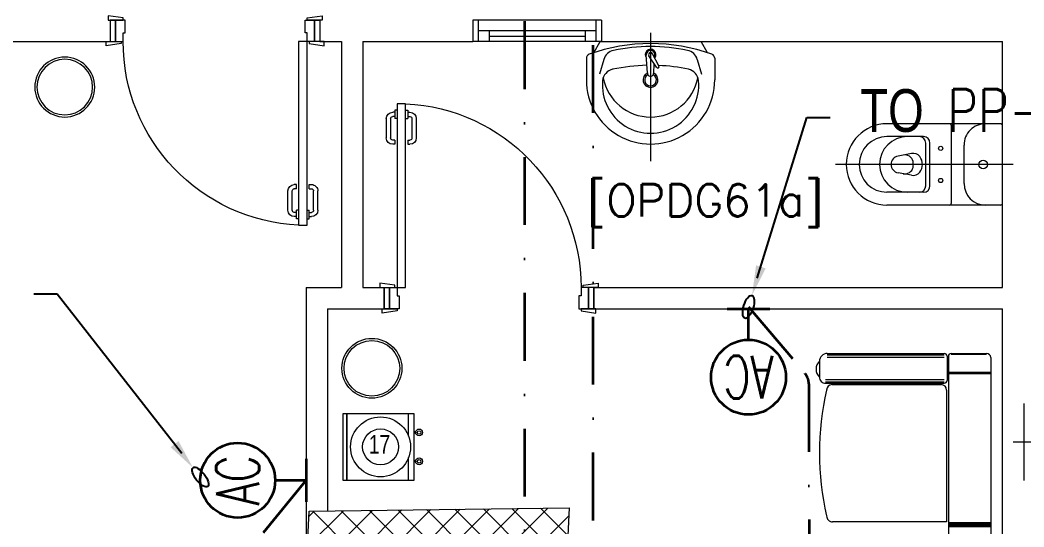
# Model space of a CAD drawing. Header units: inches. Extents: x -12418 to 57169, y -29325 to 19878.
# Drawn here: x 10926 to 15618, y 1512 to 3883 of the extents above; entities that cross this region are included whole.
import ezdxf
from ezdxf import colors
from ezdxf.entities.mleader import LeaderData, LeaderLine
from ezdxf.enums import TextEntityAlignment as Align
from ezdxf.math import Vec2, Vec3

# ---------------------------------------------------------------- set-up
doc = ezdxf.new("R2010")
doc.units = ezdxf.units.IN
doc.header["$LTSCALE"] = 25
doc.header["$MEASUREMENT"] = 0
doc.linetypes.add('DASHDOT', pattern=[25.4, 12.7, -6.35, 0, -6.35])
doc.layers.get('0').update_dxf_attribs({"color": 8})
for name, color, linetype, lineweight in [('00-Ground Floor$0$72_EGR_BASE_TEXT', 252, 'Continuous', 5), ('00-Ground Floor$0$72_EGR_EQP_TAG', 142, 'Continuous', 5), ('00-Ground Floor$0$Aluminum', 251, 'Continuous', 5), ('00-Ground Floor$0$C-HYDR-CTCH', 251, 'Continuous', 5), ('00-Ground Floor$0$Hatch', 254, 'Continuous', 5), ('00-Ground Floor$0$LOADING', 253, 'Continuous', 5), ('00-Ground Floor$0$SANIT', 250, 'Continuous', 5), ('00-Ground Floor$0$Walls', 251, 'Continuous', 5), ('00-Ground Floor$0$Wooden Joinery', 251, 'Continuous', 5), ('E-LITE-CIRC @ 100', 6, 'Continuous', 25), ('E-LITE-CLNG-CNDT', 6, 'DASHDOT', 35), ('E-POWR-CIRC-NUMB', 6, 'Continuous', 25), ('E-POWR-CLNG-CNDT', 6, 'DASHDOT', 35), ('E-POWR-WALL @ 100', 4, 'Continuous', 35)]:
    doc.layers.add(name, color=color, linetype=linetype, lineweight=lineweight)
doc.layers.add('E-POWR-IDEN', color=101, linetype='Continuous')
doc.styles.add('00-Ground Floor$0$SIMPLEX', font='SIMPLEX.shx', dxfattribs={"height": 150})
doc.styles.add('00-Ground Floor$0$X3G_ENTITY_257CFD', font='swisscl.ttf', dxfattribs={"height": 200})
doc.styles.add('DC_Simplex', font='SIMPLEX.shx', dxfattribs={"width": 0.7})

# ---------------------------------------------------------------- blocks, each defined once
blk = doc.blocks.new('00-Ground Floor$0$A$C72370EFE')
at = {"layer": '00-Ground Floor$0$Wooden Joinery'}
for p, q in [((-0.01, -0.04), (-0.02, -0.04)), ((-0.01, -0.03), (-0.01, -0.07)), ((0, -0.03), (-0.01, -0.03)), ((0.04, -0.03), (0.05, -0.03)), ((0.05, -0.03), (0.05, -0.07)), ((0.05, -0.04), (0.06, -0.04)), ((-0.05, -0.07), (-0.05, -0.16)), ((-0.03, -0.07), (-0.03, -0.16)), ((-0.01, -0.06), (-0.02, -0.06)), ((0, -0.07), (-0.01, -0.07)), ((0.04, -0.07), (0.05, -0.07)), ((0.05, -0.06), (0.06, -0.06)), ((0.07, -0.07), (0.07, -0.16)), ((0.09, -0.07), (0.09, -0.16)), ((-0.01, -0.17), (-0.02, -0.17)), ((-0.01, -0.17), (-0.01, -0.19)), ((0.05, -0.17), (0.06, -0.17)), ((0.05, -0.17), (0.05, -0.19)), ((-0.01, -0.19), (-0.02, -0.19)), ((0.05, -0.19), (0.06, -0.19))]:
    blk.add_line(p, q, dxfattribs=at)
for centre, radius, start, end in [((-0.02, -0.07), 0.03, 90, 180), ((0.06, -0.07), 0.03, 0, 90), ((-0.02, -0.07), 0.01, 90, 180), ((0.06, -0.07), 0.01, 0, 90), ((-0.02, -0.16), 0.03, 180, 270), ((-0.02, -0.16), 0.01, 180, 270), ((0.06, -0.16), 0.01, 270, 0), ((0.06, -0.16), 0.03, 270, 0)]:
    blk.add_arc(centre, radius, start, end, dxfattribs=at)
blk = doc.blocks.new('00-Ground Floor$0$A$C5DAD61B4')
at = {"layer": '00-Ground Floor$0$Wooden Joinery'}
for points in [[(80, 959.1), (80, 969.1), (10, 979.1), (10, 959.1)], [(940, 959.1), (940, 969.1), (1010, 979.1), (1010, 959.1)], [(70, 859.1), (70, 849.1), (0, 839.1), (0, 859.1)], [(120, 859.1), (120, 0), (80, 0), (80, 859.1)], [(950, 859.1), (950, 849.1), (1020, 839.1), (1020, 859.1)]]:
    blk.add_lwpolyline(points, close=True, dxfattribs=at)
for points in [[(45, 859.1), (45, 959.1), (20, 959.1), (20, 859.1), (45, 859.1)], [(45, 859.1), (80, 859.1), (80, 899.1), (90, 899.1), (90, 959.1), (45, 959.1), (45, 859.1)], [(975, 859.1), (940, 859.1), (940, 899.1), (930, 899.1), (930, 959.1), (975, 959.1), (975, 859.1)], [(975, 859.1), (975, 959.1), (1000, 959.1), (1000, 859.1), (975, 859.1)]]:
    blk.add_lwpolyline(points, dxfattribs=at)
blk.add_arc((80, 859.1), 860, 272.666, 0, dxfattribs=at)
at = {"layer": '00-Ground Floor$0$Wooden Joinery', "xscale": 999.9999999998854, "yscale": 999.9999999998854, "zscale": 999.9999999998854, "rotation": 180}
blk.add_blockref('00-Ground Floor$0$A$C72370EFE', (120, 0), dxfattribs=at)
blk = doc.blocks.new('00-Ground Floor$0$WC manta')
at = {"layer": '00-Ground Floor$0$SANIT'}
for p, q in [((-0.12, 0.19), (0.41, 0.19)), ((-0.13, 0.18), (-0.13, -0.18)), ((0.109, 0.18), (0.109, -0.18)), ((0.209, 0.1), (0.209, -0.1)), ((0.229, 0.1), (0.229, -0.1)), ((0.239, 0.13), (0.41, 0.13)), ((0.05, 0.09), (0.05, -0.09)), ((0.2955, 0.051), (0.3581, 0.0393)), ((-0.18, 0), (0.65, 0)), ((0.2955, -0.051), (0.3581, -0.0393)), ((0.239, -0.13), (0.41, -0.13)), ((-0.12, -0.19), (0.41, -0.19))]:
    blk.add_line(p, q, dxfattribs=at)
for centre, radius in [((0.159, 0.0752), 0.01), ((-0.04, 0), 0.02), ((0.159, -0.0753), 0.01)]:
    blk.add_circle(centre, radius, dxfattribs=at)
for centre, radius, start, end in [((-0.12, 0.18), 0.01, 90, 180), ((-0.05, 0.09), 0.1, 0, 90), ((0.119, 0.18), 0.01, 90, 180), ((0.41, 0), 0.19, 270, 90), ((0.239, 0.1), 0.03, 90, 180), ((0.259, 0.1), 0.03, 90, 180), ((0.3147, 0), 0.13, 270, 90), ((0.41, 0), 0.13, 270, 90), ((0.2882, 0.0117), 0.04, 79.4289, 141.525), ((0.3029, 0), 0.0588, 141.525, 218.475), ((0.3454, 0), 0.0588, 166.4176, 193.5824), ((0.3271, 0.0044), 0.04, 79.4289, 166.4176), ((0.3507, 0), 0.04, 280.5711, 79.4289), ((0.2882, -0.0117), 0.04, 218.475, 280.5711), ((0.3271, -0.0044), 0.04, 193.5824, 280.5711), ((-0.05, -0.09), 0.1, 270, 0), ((0.239, -0.1), 0.03, 180, 270), ((0.259, -0.1), 0.03, 180, 270), ((-0.12, -0.18), 0.01, 180, 270), ((0.119, -0.18), 0.01, 180, 270)]:
    blk.add_arc(centre, radius, start, end, dxfattribs=at)
blk = doc.blocks.new('00-Ground Floor$0$lav-manta 60')
at = {"layer": '00-Ground Floor$0$SANIT'}
for p, q in [((-0.2658, -0.0529), (-0.2358, 0)), ((-0.2358, 0), (0.2358, 0)), ((0, 0.04), (0, -0.56)), ((0.2658, -0.0529), (0.2358, 0)), ((-0.3, -0.0789), (-0.3, -0.18)), ((-0.2185, -0.0841), (-0.2383, -0.1537)), ((-0.015, -0.1473), (-0.0199, -0.064)), ((0.0274, -0.121), (-0.0078, -0.0673)), ((0.0389, -0.1142), (0.0087, -0.0575)), ((0.0191, -0.077), (0.0199, -0.064)), ((0.2185, -0.0841), (0.2383, -0.1537)), ((0.3, -0.0789), (0.3, -0.18)), ((0.015, -0.1473), (0.0174, -0.1057))]:
    blk.add_line(p, q, dxfattribs=at)
for centre, radius, start, end in [((0, -0.8557), 0.8457, 70.1771, 109.8229), ((-0.1608, -0.1006), 0.06, 101.8086, 164.0794), ((0, -0.8696), 0.8457, 78.1914, 101.8086), ((0, -0.0617), 0.025, 320.7474, 220.368), ((0, -0.0617), 0.02, 353.2671, 186.682), ((0.1608, -0.1006), 0.06, 15.9206, 78.1914), ((-0.28, -0.0789), 0.02, 109.8229, 180), ((0, -0.0617), 0.00966, 25.4127, 215.9577), ((0.28, -0.0789), 0.02, 0, 70.1771), ((-0.1645, -0.189), 0.06, 102.0883, 174.8142), ((0, -0.9572), 0.8457, 91.1572, 102.0883), ((0, -0.9572), 0.8457, 88.5486, 88.844), ((0.0332, -0.1176), 0.00666, 210.6852, 30.6852), ((0, -0.9572), 0.8457, 77.9117, 87.4274), ((0.1645, -0.189), 0.06, 5.1858, 77.9117), ((0, -0.18), 0.3, 180, 0), ((0, -0.2039), 0.2252, 174.8142, 5.1858), ((0, -0.1282), 0.2252, 190.6097, 349.3903), ((0, -0.18), 0.035, 115.3106, 64.6894), ((0, -0.18), 0.0275, 117.1496, 62.8504), ((0, -0.1473), 0.015, 180, 0)]:
    blk.add_arc(centre, radius, start, end, dxfattribs=at)
blk = doc.blocks.new('00-Ground Floor$0$GF21008-P')
at = {"layer": '00-Ground Floor$0$LOADING'}
for p, q in [((-0.7709, 0), (0.7906, 0)), ((-0.7019, -0.1974), (-0.7019, 0)), ((-0.6994, -0.1974), (-0.6994, 0)), ((-0.6968, -0.1974), (-0.6968, 0)), ((0, -0.1974), (0, 0)), ((0.0069, -0.1974), (0.0069, 0)), ((0.0099, -0.1974), (0.0099, 0)), ((0.0128, -0.1974), (0.0128, 0)), ((0.0197, -0.1974), (0.0197, 0)), ((-0.79, -0.1841), (-0.79, -0.0191)), ((-0.7866, -0.1841), (-0.7866, -0.0191)), ((-0.79, -0.7634), (-0.79, -0.217)), ((-0.784, -0.7634), (-0.784, -0.217)), ((-0.7767, -0.1974), (0.7964, -0.1974)), ((-0.7767, -0.2037), (-0.6644, -0.2037)), ((-0.7722, -0.7634), (-0.7722, -0.217)), ((-0.6689, -0.7712), (-0.6689, -0.217)), ((-0.6571, -0.7712), (-0.6571, -0.217)), ((-0.6512, -0.7712), (-0.6512, -0.217)), ((-0.6444, -0.7413), (-0.6444, -0.2312)), ((-0.6191, -0.2059), (-0.0026, -0.2059)), ((-0.0026, -0.2059), (-0.0026, -0.7385)), ((-0.7533, -0.8), (-0.68, -0.8))]:
    blk.add_line(p, q, dxfattribs=at)
for centre, radius, start, end in [((-0.7709, -0.0191), 0.0191, 90, 180), ((-0.7767, -0.1841), 0.0133, 180, 270), ((-0.7767, -0.217), 0.0133, 90, 180), ((-0.6644, -0.217), 0.0133, 0, 90), ((-0.6191, -0.2312), 0.0253, 90, 180), ((-0.6191, -0.7413), 0.0253, 180, 270), ((-0.0307, -0.7385), 0.0281, 270, 0), ((-0.7533, -0.7634), 0.0366, 180, 270), ((-0.68, -0.7712), 0.0288, 270, 0), ((-0.3249, 0.51), 1.31, 257.0217, 282.9783), ((-0.7167, -0.7662), 0.0499, 222.6462, 317.3538)]:
    blk.add_arc(centre, radius, start, end, dxfattribs=at)
blk = doc.blocks.new('00-Ground Floor$0$WATER DISPENSER1')
at = {"layer": '00-Ground Floor$0$LOADING'}
for p, q in [((39.296, -0.3448), (39.1904, -0.3448)), ((39.5004, -0.3448), (39.3949, -0.3448))]:
    blk.add_line(p, q, dxfattribs=at)
blk.add_lwpolyline([(39.5004, -0.6333), (39.5004, -0.3183), (39.1904, -0.3183), (39.1904, -0.6333), (39.5004, -0.6333)], dxfattribs=at)
for points in [[(39.2749, -0.3183), (39.278, -0.3183), (39.278, -0.3118), (39.2749, -0.3118)], [(39.281, -0.3183), (39.278, -0.3183), (39.278, -0.3118), (39.281, -0.3118)], [(39.4098, -0.3183), (39.4129, -0.3183), (39.4129, -0.3118), (39.4098, -0.3118)], [(39.416, -0.3183), (39.4129, -0.3183), (39.4129, -0.3118), (39.416, -0.3118)], [(39.5004, -0.6333), (39.1904, -0.6333), (39.1904, -0.6529), (39.5004, -0.6529)]]:
    blk.add_lwpolyline(points, close=True, dxfattribs=at)
for centre, radius in [((39.278, -0.2956), 0.0161), ((39.4129, -0.2956), 0.0161), ((39.278, -0.2956), 0.00834), ((39.4129, -0.2956), 0.00834), ((39.3454, -0.4758), 0.14), ((39.3454, -0.4758), 0.084)]:
    blk.add_circle(centre, radius, dxfattribs=at)
blk = doc.blocks.new('00-Ground Floor$0$WM00001-P')
at = {"layer": '00-Ground Floor$0$LOADING'}
for radius in [0.14, 0.13]:
    blk.add_circle((0, 0), radius, dxfattribs=at)
blk = doc.blocks.new('00-Ground Floor')
at = {"layer": '00-Ground Floor$0$Hatch'}
h = blk.add_hatch(dxfattribs=at)
h.set_pattern_fill('ANSI37', color=256, scale=30)
h.set_pattern_definition([(45, (-1981.42, -13099.68), (-67.35192, 67.35192), []), (135, (-1981.42, -13099.68), (-67.35192, -67.35192), [])])
h.paths.add_polyline_path([(48971.2, 8818.2), (48367.3, 8810.1), (48371.2, 8521.7), (48975.1, 8529.8)])
h.paths.add_polyline_path([(41810.5, 8810.5), (41227, 8805), (41207, 8513.7), (41790.5, 8519.1)])
h.paths.add_polyline_path([(27433.5, 8803.1), (26834.4, 8799), (26828.7, 8506), (27427.8, 8510)])
h.paths.add_polyline_path([(34618.7, 8805.3), (34017.5, 8797.8), (34009.3, 8512.1), (34610.5, 8519.6)])
h.paths.add_polyline_path([(20214.3, 8812.4), (19607.8, 8790.5), (19622.4, 8498), (20228.8, 8519.8)])
h.paths.add_polyline_path([(13477.7, 8802), (12255.7, 8825.9), (12249.3, 8529.8), (13471.3, 8505.8)])
h.paths.add_polyline_path([(13491.8, 1601.9), (12276.8, 1586.2), (12263.3, 1293.7), (13478.3, 1309.4)])
h.paths.add_polyline_path([(13465.7, -5591.3), (12262.6, -5607.3), (12256.9, -5900.3), (13460, -5884.3)])
h.paths.add_polyline_path([(13484.2, -12790), (12287.5, -12801.4), (12290.4, -13095.9), (13487, -13084.4)])
h.paths.add_polyline_path([(5849.2, -12787.9), (5245.6, -12791.6), (5256.3, -13077.1), (5859.8, -13073.4)])
h.paths.add_polyline_path([(5833.8, -5589.9), (5236.9, -5588.3), (5236.8, -5889.5), (5833.6, -5891)])
h.paths.add_polyline_path([(5843.6, 1599.7), (5224.3, 1600.9), (5213.7, 1298), (5833, 1296.7)])
h.paths.add_polyline_path([(5820.3, 8779.1), (5219.7, 8793.5), (5216, 8503.9), (5816.7, 8489.4)])
h.paths.add_polyline_path([(-1378.8, 8777.2), (-1981.4, 8799.9), (-1979.5, 8511.6), (-1376.9, 8488.9)])
h.paths.add_polyline_path([(-1371.1, -5601.1), (-1973.1, -5608.1), (-1969.7, -5899.7), (-1367.7, -5892.7)])
h.paths.add_polyline_path([(-1353.5, -12795.7), (-1951.9, -12796.7), (-1947.1, -13097.4), (-1348.7, -13096.4)])
h.paths.add_polyline_path([(20233.2, -12782.5), (19627.5, -12795.4), (19633.2, -13096.6), (20238.9, -13083.7)])
h.paths.add_polyline_path([(20226.6, -5590), (19632.3, -5607.6), (19634.4, -5904.1), (20228.7, -5886.6)])
h.paths.add_polyline_path([(20217.9, 1618), (19619, 1610.4), (19623, 1310.2), (20221.9, 1317.9)])
h.paths.add_polyline_path([(27418.3, 1602.8), (26816.3, 1607.5), (26820.6, 1315.3), (27422.5, 1310.7)])
h.paths.add_polyline_path([(27422, -5579.9), (26818.1, -5597.5), (26831.6, -5897.5), (27431.7, -5876.5)])
h.paths.add_polyline_path([(27438.1, -12795.9), (26834.3, -12789.3), (26831.9, -13075), (27435.7, -13081.6)])
h.paths.add_polyline_path([(34636.6, -12785.4), (34039.3, -12800), (34048.3, -13099.7), (34645.6, -13085.1)])
h.paths.add_polyline_path([(34629.3, -5597.1), (34028, -5595.2), (34029.2, -5892.4), (34630.4, -5894.3)])
h.paths.add_polyline_path([(34592.8, 1606.7), (34012, 1611.4), (34031.7, 1321.6), (34612.5, 1316.9)])
h.paths.add_polyline_path([(41796.2, 1606), (41198.6, 1619.8), (41200.6, 1327.8), (41798.2, 1314.1)])
h.paths.add_polyline_path([(41797.2, -5592.6), (41228.8, -5600.2), (41230.6, -5894.3), (41799, -5886.7)])
h.paths.add_polyline_path([(41834.3, -12789.7), (41229, -12792.4), (41230.4, -13096.9), (41835.6, -13094.3)])
h.paths.add_polyline_path([(49008.5, -12790.2), (48420.5, -12774.1), (48407.3, -13081.4), (48995.3, -13097.4)])
h.paths.add_polyline_path([(48992.7, -5590.8), (48389.5, -5589.7), (48387.5, -5886.2), (48990.7, -5887.3)])
at = {"layer": '00-Ground Floor$0$Aluminum'}
for p, q in [((13642.9, 3882.6, 0), (13042.9, 3882.6, 0)), ((13067.9, 3882.6, 0), (13067.9, 3782.6, 0)), ((13617.9, 3882.6, 0), (13617.9, 3782.6, 0)), ((13617.9, 3832.6, 0), (13067.9, 3832.6, 0)), ((13117.9, 3832.6, 0), (13117.9, 3782.6, 0)), ((13117.9, 3807.6, 0), (13567.9, 3807.6, 0)), ((13567.9, 3832.6, 0), (13567.9, 3782.6, 0)), ((13642.9, 3782.6, 0), (13042.9, 3782.6, 0))]:
    blk.add_line(p, q, dxfattribs=at)
at = {"layer": '00-Ground Floor$0$C-HYDR-CTCH', "flags": 128}
blk.add_lwpolyline([(12276.8, 1586.2), (13491.8, 1601.9), (13478.3, 1309.4), (12263.3, 1293.7), (12276.8, 1586.2)], dxfattribs=at)
at = {"layer": '00-Ground Floor$0$SANIT'}
for p, q in [((15617.9, 2090.3, 0), (15617.9, 1730.3, 0)), ((15567.9, 1910.3, 0), (16397.9, 1910.3, 0))]:
    blk.add_line(p, q, dxfattribs=at)
at = {"layer": '00-Ground Floor$0$Walls'}
for p, q in [((11347.9, 3882.6, 0), (11347.9, 3782.6, 0)), ((12327.9, 3882.6, 0), (12327.9, 3782.6, 0)), ((13042.9, 3882.6, 0), (13042.9, 3782.6, 0)), ((13642.9, 3882.6, 0), (13642.9, 3782.6, 0)), ((5457.9, 3782.6, 0), (11347.9, 3782.6, 0)), ((12327.9, 3782.6, 0), (12427.9, 3782.6, 0)), ((12427.9, 3782.6, 0), (12427.9, 2632.6, 0)), ((12527.9, 3782.6, 0), (13042.9, 3782.6, 0)), ((12527.9, 3782.6, 0), (12527.9, 2632.6, 0)), ((13642.9, 3782.6, 0), (15517.9, 3782.6, 0)), ((15517.9, 2632.6, 0), (15517.9, 3782.6, 0)), ((12263.3, 2632.6, 0), (12427.9, 2632.6, 0)), ((12263.3, 2632.6, 0), (12263.3, 823.8, 0)), ((12527.9, 2632.6, 0), (12627.9, 2632.6, 0)), ((12627.9, 2632.6, 0), (12627.9, 2532.6, 0)), ((13607.9, 2632.6, 0), (15517.9, 2632.6, 0)), ((13607.9, 2632.6, 0), (13607.9, 2532.6, 0)), ((12363.3, 2532.6, 0), (12627.9, 2532.6, 0)), ((12363.3, 2532.6), (12363.3, 1587.3)), ((13607.9, 2532.6, 0), (15517.9, 2532.6, 0)), ((15517.9, -847.4, 0), (15517.9, 2532.6, 0))]:
    blk.add_line(p, q, dxfattribs=at)
at = {"layer": '00-Ground Floor$0$LOADING', "extrusion": (2.24019e-05, -2.25232e-18, -1), "xscale": 1000, "yscale": 1000, "zscale": 1000, "rotation": 180}
blk.add_blockref('00-Ground Floor$0$WM00001-P', (-11135, 3569.3, 0.2), dxfattribs=at)
at = {"layer": '00-Ground Floor$0$LOADING', "extrusion": (2.24019e-05, 2.24684e-18, -1), "xscale": -1000, "yscale": 1000, "zscale": 1000}
blk.add_blockref('00-Ground Floor$0$WM00001-P', (-12570.4, 2254.2, 0.3), dxfattribs=at)
at = {"layer": '00-Ground Floor$0$LOADING', "xscale": 1000, "yscale": 1000, "zscale": 1000}
for name, p, rotation in [('00-Ground Floor$0$GF21008-P', (15462.5, 1533.5), 269.9999999999998), ('00-Ground Floor$0$WATER DISPENSER1', (13086.9, 41232.1), 269.9999999999999)]:
    blk.add_blockref(name, p, dxfattribs=dict(at, rotation=rotation))
at = {"layer": '00-Ground Floor$0$SANIT'}
for name, p, xscale, yscale, zscale, rotation in [('00-Ground Floor$0$lav-manta 60', (13872.9, 3782.6, 0), 1000.000000000223, 1000.000000000223, 1000.000000000223, 359.9999995639858), ('00-Ground Floor$0$WC manta', (15387.9, 3207.6, 0), 999.9999999999995, 999.9999999999995, 999.9999999999995, 180)]:
    blk.add_blockref(name, p, dxfattribs=dict(at, xscale=xscale, yscale=yscale, zscale=zscale, rotation=rotation))
at = {"layer": '00-Ground Floor$0$Wooden Joinery', "xscale": -1}
blk.add_blockref('00-Ground Floor$0$A$C5DAD61B4', (12347.9, 2923.5, 0), dxfattribs=at)
at = {"layer": '00-Ground Floor$0$Wooden Joinery', "xscale": -1, "rotation": 180}
blk.add_blockref('00-Ground Floor$0$A$C5DAD61B4', (12607.9, 3491.6, 0), dxfattribs=at)
at = {"layer": '00-Ground Floor$0$72_EGR_BASE_TEXT', "insert": (14128.6, 3114.6, 0), "char_height": 150, "attachment_point": 2, "style": '00-Ground Floor$0$SIMPLEX'}
blk.add_mtext('[OPDG61a]', dxfattribs=at)
at = {"layer": '00-Ground Floor$0$72_EGR_EQP_TAG', "insert": (12606, 1942.2, 0), "char_height": 87.47, "attachment_point": 2, "style": '00-Ground Floor$0$X3G_ENTITY_257CFD'}
blk.add_mtext('17', dxfattribs=at)
blk = doc.blocks.new('*U31')
for p, q in [((0, 1), (0, -1)), ((-1.45, 0), (0, 0))]:
    blk.add_line(p, q)
blk.add_circle((-3.2, 0), 1.75)
at = {"layer": 'E-POWR-CIRC-NUMB', "style": 'DC_Simplex', "width": 0.7, "flags": 8}
blk.add_attdef('CIRCUIT', (3.364, 5.671), '', height=2, rotation=360, dxfattribs=at)
at = {"layer": 'E-POWR-IDEN', "style": 'DC_Simplex', "width": 0.7, "flags": 8}
blk.add_attdef('TYPE', text='', height=2, rotation=90, dxfattribs=at).set_placement((-3.2, 0), align=Align.MIDDLE_CENTER)
blk = doc.blocks.new('ARR0W')
at = {"color": 45}
blk.add_ellipse((0, 0), major_axis=(0.4, 0), ratio=0.4, dxfattribs=at)
at = {"color": 45, "ltscale": 0.5}
blk.add_solid([(-1.4, 0.167), (-0.4, 0), (-1.4, -0.167)], dxfattribs=at)
blk = doc.blocks.new('*U32')
for p, q in [((-1, 0), (1, 0)), ((0, -1.45), (0, 0))]:
    blk.add_line(p, q)
blk.add_circle((0, -3.2), 1.75)
at = {"layer": 'E-POWR-CIRC-NUMB', "style": 'DC_Simplex', "width": 0.7, "flags": 8}
blk.add_attdef('CIRCUIT', (3.364, 5.671), '', height=2, rotation=360, dxfattribs=at)
at = {"layer": 'E-POWR-IDEN', "style": 'DC_Simplex', "width": 0.7, "flags": 8}
blk.add_attdef('TYPE', text='', height=2, rotation=180, dxfattribs=at).set_placement((0, -3.2), align=Align.MIDDLE_CENTER)

msp = doc.modelspace()

# ---------------------------------------------------------------- linework, layer by layer
at = {"layer": 'E-POWR-CLNG-CNDT'}
msp.add_lwpolyline([(13283.1, 8322.6), (13283.1, -997.4)], dxfattribs=at)
for points in [[(13604.2, -997.4), (13604.2, 7736.1, -0.414214), (13679.2, 7811.1), (15154.1, 7811.1, 0.414214), (15229.1, 7886.1), (15229.1, 8322.6)], [(12263.3, 1730.5), (11991.5, 1400.2, -0.22423), (11933.6, 1372.9), (11669.1, 1372.9, 0.414214), (11594.1, 1297.9), (11594.1, -998.6)]]:
    msp.add_lwpolyline(points, format="xyb", dxfattribs=at)
at = {"layer": 'E-POWR-CLNG-CNDT', "elevation": 0}
msp.add_lwpolyline([(14330.6, 2541.5), (14594.8, 2230, -0.177263), (14612.6, 2181.6), (14617.9, -997.4)], format="xyb", dxfattribs=at)

# ---------------------------------------------------------------- block references
at = {"layer": 'E-LITE-CLNG-CNDT'}
msp.add_blockref('00-Ground Floor', (0, 0), dxfattribs=at)
at = {"layer": 'E-POWR-WALL @ 100', "xscale": 100, "yscale": 100, "zscale": 100}
for name, p in [('*U32', (14330.6, 2532.6, 0)), ('*U31', (12263.3, 1730.5, 0))]:
    msp.add_blockref(name, p, dxfattribs=at).add_auto_attribs({'TYPE': 'AC'})

# ---------------------------------------------------------------- leaders
at = {"layer": 'E-LITE-CIRC @ 100'}
ml = msp.add_multileader_mtext('Standard', dxfattribs=at)
ml.set_content('{\\Fdc_el_romans|c0;\\W0.8;TO\\Fromans|c0; \\Fsimplex|c0;PP-G\\Fdc_el_romans|c0;F\\Fsimplex|c0;/M13}', color=256, style='DC_Simplex')
ml.set_leader_properties()
ml.set_arrow_properties(name='ARR0W')
ml.build(insert=Vec2(0, 0))
ml.multileader.update_dxf_attribs({"dogleg_length": 200, "arrow_head_size": 140, "scale": 100})
ctx = ml.context
ctx.base_point, ctx.scale, ctx.char_height, ctx.arrow_head_size, ctx.landing_gap_size, ctx.plane_origin, ctx.plane_x_axis, ctx.plane_y_axis = Vec3(14712.5, 3426.2, 0), 100, 200, 140, 140, Vec3(22898.6, -2905.9, 0), Vec3(1, 0.000001, 0), Vec3(-0.000001, 1, 0)
notes = []
notes.append((ctx, [(0, (1, 1, 0), (14603.7, 3426.2, 0), (1, 0.000001, 0), 108.8, [(0, [(14330.6, 2541.5, 0)], 0, [])])]))
ctx.mtext.insert, ctx.mtext.text_direction, ctx.mtext.rotation, ctx.mtext.flow_direction = Vec3(14852.5, 3559.6, 0), Vec3(1, 0.000001, 0), 0.000001, 5
ml = msp.add_multileader_mtext('Standard', dxfattribs=at)
ml.set_content('{\\Fdc_el_romans|c0;\\W0.8;TO\\Fromans|c0; \\Fsimplex|c0;PP-G\\Fdc_el_romans|c0;F\\Fsimplex|c0;/M11}', color=256, style='DC_Simplex')
ml.set_leader_properties()
ml.set_arrow_properties(name='ARR0W')
ml.build(insert=Vec2(0, 0))
ml.multileader.update_dxf_attribs({"dogleg_length": 200, "arrow_head_size": 140, "scale": 100})
ctx = ml.context
ctx.base_point, ctx.scale, ctx.char_height, ctx.arrow_head_size, ctx.landing_gap_size, ctx.plane_origin, ctx.plane_x_axis, ctx.plane_y_axis = Vec3(8920.3, 2600.1, 0), 100, 200, 140, 140, Vec3(20104.8, -3836.1, 0), Vec3(1, 0.000001, 0), Vec3(-0.000001, 1, 0)
ctx.text_align_type = 2
notes.append((ctx, [(1, (1, 1, 0), (11099.5, 2600.1, 0), (-1, -0.000001, 0), 108.8, [(0, [(11768.9, 1745.3, 0)], 0, [])])]))
ctx.mtext.insert, ctx.mtext.text_direction, ctx.mtext.rotation, ctx.mtext.alignment, ctx.mtext.flow_direction = Vec3(10850.7, 2733.4, 0), Vec3(1, 0.000001, 0), 0.000001, 3, 5
for ctx, leaders in notes:
    for number, flags, end, landing, length, lines in leaders:
        leader = LeaderData()
        leader.index, (leader.has_last_leader_line, leader.has_dogleg_vector, leader.attachment_direction) = number, flags
        leader.last_leader_point, leader.dogleg_vector, leader.dogleg_length = Vec3(end), Vec3(landing), length
        for number, points, colour, breaks in lines:
            line = LeaderLine()
            line.index, line.vertices, line.color, line.breaks = number, Vec3.list(points), colors.encode_raw_color(colour), breaks
            leader.lines.append(line)
        ctx.leaders.append(leader)

doc.saveas('drawing.dxf')
